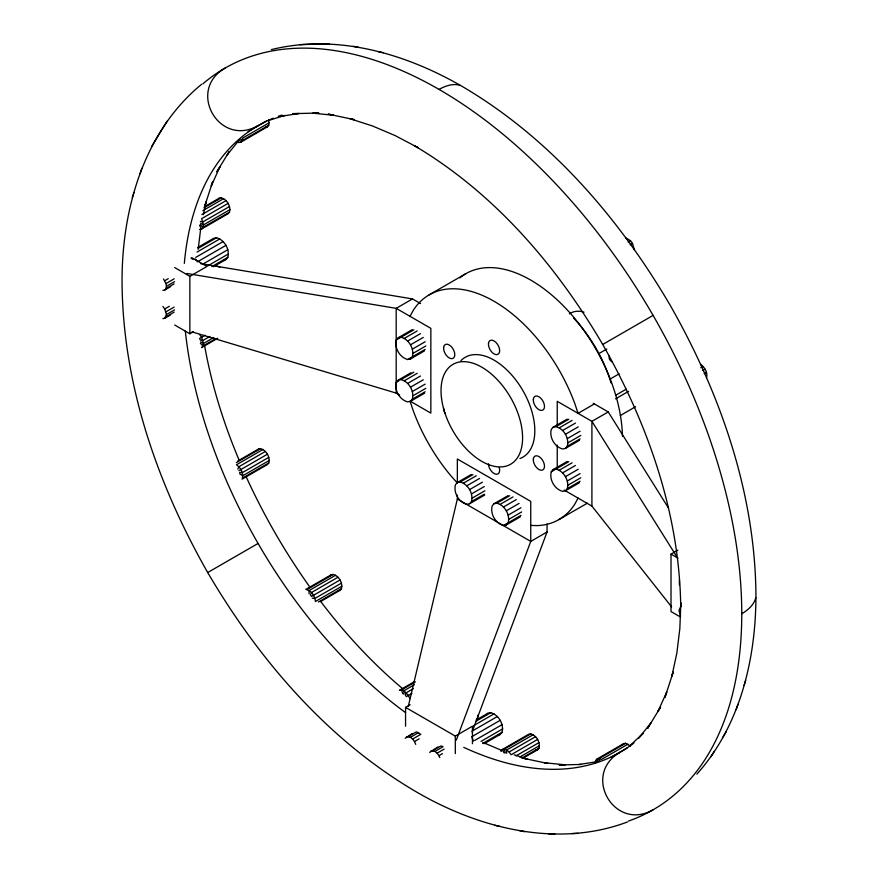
<?xml version="1.0" encoding="UTF-8"?>
<svg xmlns="http://www.w3.org/2000/svg" width="878" height="878" viewBox="0 0 878 878"><rect width="100%" height="100%" fill="white"/><g stroke="black" fill="none" stroke-linecap="round" stroke-linejoin="round"><path stroke-width="1.32" d="M696.858 774.155C740.604 725.239 756.21 657.787 755.925 593.594C754.795 491.921 720.147 393.146 670.298 305.456C619.286 218.446 551.066 139.053 463.584 87.24C406.448 53.788 337.185 33.353 271.368 49.607M198.165 249.374L200.689 228.741M162.891 290.388L164.746 290.025L165.975 288.599L166.414 286.327L165.975 283.561L163.506 279.039M162.891 318.637L164.746 318.275L166.414 314.587L164.746 308.957L162.891 306.455M199.58 229.388L201.633 228.993L228.137 213.683L229.498 212.114C231.079 206.297 227.062 199.35 221.245 197.802L219.193 198.208L205.364 206.187M213.398 266.758L225.953 259.515L227.83 257.353C229.992 249.385 224.494 239.859 216.515 237.74L213.705 238.289L197.715 247.519M236.456 141.676L238.882 142.521L240.934 142.115L267.439 126.816L268.8 125.236L268.8 119.649M242.087 479.158L267.439 464.528L268.8 462.947C270.38 457.142 266.363 450.184 260.546 448.647L258.494 449.042L237.751 461.016M320.459 601.617L340.049 590.301L341.421 588.732C343.002 582.915 338.985 575.968 333.168 574.421L331.116 574.827L305.764 589.456M412.199 329.678L398.217 337.756L396.34 339.918C394.178 347.875 399.677 357.412 407.655 359.519L410.465 358.981L424.447 350.904M411.025 372.733L398.217 380.13L396.34 382.292C394.178 390.249 399.677 399.786 407.655 401.894L410.465 401.356L424.447 393.278M410.465 358.981L412.342 356.819C414.504 348.851 409.005 339.314 401.026 337.207L398.217 337.756M410.465 401.356L412.342 399.194C414.504 391.226 409.005 381.7 401.026 379.581L398.217 380.13M469.587 503.763L471.475 501.601C473.626 493.634 468.128 484.107 460.149 481.989L457.339 482.538L455.462 484.7C453.3 492.657 458.81 502.194 466.778 504.301L469.587 503.763L484.733 495.016M506.288 524.945L508.164 522.783C510.327 514.826 504.828 505.289 496.849 503.182L494.04 503.72L492.163 505.882C490.001 513.849 495.499 523.376 503.478 525.494L506.288 524.945L520.27 516.879M478.247 714.736L477.588 718.182L476.337 719.631M567.144 461.51L553.162 469.587L551.285 471.749C549.123 479.706 554.633 489.244 562.6 491.362L565.421 490.813L579.392 482.735M484.195 743.699L500.175 734.469L502.051 732.307C504.213 724.35 498.704 714.813 490.736 712.706L487.916 713.243L476.502 719.839M565.421 448.438L567.298 446.276C569.449 438.309 563.95 428.782 555.972 426.664L553.162 427.213L551.285 429.375C549.123 437.332 554.633 446.869 562.6 448.976L565.421 448.438L579.392 440.361M565.421 490.813L567.298 488.651C569.449 480.683 563.95 471.157 555.972 469.039L553.162 469.587M522.651 758.405L537.632 749.757L539.004 748.177C540.574 742.371 536.568 735.413 530.74 733.876L528.699 734.271L502.194 749.582L500.822 751.151L503.127 749.823M595.218 763.07L595.701 760.557L597.073 758.976L623.578 743.677L625.63 743.271L630.459 746.07M706.505 377.946C707.986 372.81 704.869 367.344 700.666 364.48M679.396 579.974L679.396 585.022M201.655 84.244C143.169 132.194 121.263 211.225 122.075 284.406C123.205 386.079 157.853 484.854 207.702 572.544C258.714 659.554 326.934 738.947 414.416 790.76C477.412 828.053 556.751 848.598 627.55 821.929M203.367 214.649L206.121 201.885L204.453 206.978L212.608 181.878M408.27 706.461L457.35 499.033L457.35 495.027M673.141 672.263L664.986 697.373L666.731 692.051L658.05 711.224L660.574 707.108M132.282 197.627L133.95 192.545M140.052 173.679L141.786 168.356M212.663 181.691L211.269 185.949L219.95 166.776L216.8 171.912L229.015 151.894M673.13 672.296L671.879 676.115L676.839 653.133L679.835 628.626L680.834 602.758L680.713 606.928C679.682 514.321 648.118 424.348 602.714 344.472C556.246 265.222 494.116 192.897 414.416 145.704L418.093 147.691L395.199 135.618L372.47 125.96L350.092 118.76L354.021 119.595L328.24 114.107L333.717 115.259L312.777 113.185L318.802 113.032L292.67 113.657L298.86 113.503L279.906 116.5M736.214 709.644L737.948 704.321M744.05 685.455L745.718 680.373M755.793 597.764C753.972 605.019 747.891 610.067 741.756 613.799M456.275 740.132L530.751 541.408L530.751 501.382L457.35 459.007L457.35 483.043L450.798 475.678A129.746 74.915 60 0 1 413.132 410.443L410.037 401.092L430.846 413.11L430.846 328.35L396.187 308.343L186.849 273.475M472.101 731.989L547.06 531.991L547.06 523.99M237.784 469.148L238.882 466.734L265.386 451.435M410.037 316.343L413.132 310.56A129.746 74.915 60 0 1 494.051 301.275A129.746 74.915 60 0 1 574.958 403.99L578.053 413.351L594.373 403.924M578.053 498.1L574.958 503.873A129.746 74.915 60 0 1 537.292 525.615L530.751 525.417M167.039 121.274L151.762 146.308M660.508 707.218L647.591 728.4L650.817 723.11L638.745 738.036L643.201 733.317L629.581 745.938M229.125 151.718L227.182 154.89L239.255 139.964M710.96 756.726L714.198 751.436M723.088 736.829L726.238 731.692M217.821 199.778L219.193 198.208M257.122 450.623L258.494 449.042M329.744 576.396L331.116 574.827M405.186 738.299L412.243 733.514M429.649 752.424L437.881 746.969M486.039 715.405L487.916 713.243M680.637 606.808L678.968 610.506L680.637 616.126M622.206 745.246L623.578 743.677M224.911 68.199C186.323 90.544 219.423 147.877 258.077 125.631M619.923 752.369C581.335 774.714 614.435 832.059 653.089 809.801M248.057 131.634L266.495 120.988M269.283 122.722L242.778 138.033L242.295 140.546L240.934 142.115L239.584 139.789M268.8 125.236L242.295 140.546L240.539 138.691M203.959 207.79L221.245 197.802M202.917 210.621L223.66 198.647M201.885 214.572L226.085 200.601M228.137 203.367L201.633 218.666L203.476 224.9L202.994 227.413L201.633 228.993L199.613 225.492L200.36 224.625L202.994 227.413L229.498 212.114M229.498 206.528L202.994 221.827L200.36 221.563M229.981 209.59L203.476 224.9L200.623 223.253M198.241 248.287L216.515 237.74M196.99 252.074L219.829 238.893M195.739 257.397L223.144 241.571M164.746 280.708L168.236 278.688M197.418 261.842L225.953 245.368M165.975 283.561L174.129 278.853M202.719 264.19L227.83 249.692M166.414 286.327L174.568 281.618M165.975 288.599L174.129 283.89M164.746 290.025L170.562 286.667M207.943 265.771L228.499 253.907M174.7 267.57L189.857 276.329L206.988 266.44L191.821 257.682M211.85 266.583L227.83 257.353M164.746 308.957L169.399 306.268M165.975 311.811L174.129 307.102M166.414 314.587L174.568 309.879M165.975 316.859L174.129 312.151M164.746 318.275L170.562 314.917M174.7 325.014L189.857 333.772L193.281 331.796M205.09 335.253L199.613 338.425L200.36 340.148L202.994 340.412L209.908 336.417M213.848 337.492L203.476 343.485L202.994 345.998L201.633 347.578L217.766 338.26M215.67 338.678L202.994 345.998L200.36 343.21M420.584 303.59L412.495 298.926L396.187 308.343L396.187 393.092L399.655 395.1M429.177 294.854L465.867 273.662M396.34 339.918L413.845 329.81M404.341 338.359L417.16 330.962M407.655 341.037L420.474 333.64M410.465 344.824L423.284 337.426M412.342 349.159L425.161 341.761M413 353.362L425.819 345.965M407.655 359.519L411.156 357.5M412.342 356.819L425.161 349.411M236.347 462.618L260.546 448.647M262.961 449.481L236.456 464.791C240.66 467.656 243.788 473.121 242.295 478.247L268.8 462.947M628.154 241.988L630.459 240.649L632.511 243.415L634.366 249.648M238.915 470.674L267.439 454.2M630.206 244.753L632.511 243.415M396.34 382.292L398.667 380.942M401.026 379.581L413.845 372.184M268.8 457.361L242.295 472.66L239.661 472.397L239.924 474.087L242.778 475.733L269.283 460.434M404.341 380.734L417.16 373.337M407.655 383.412L420.474 376.014M410.465 387.198L423.284 379.801M412.342 391.533L425.161 384.136M413 395.748L425.819 388.339M412.342 399.194L425.161 391.797M207.702 572.544L258.077 543.46M602.714 344.472L653.089 315.4A428.168 247.201 60 0 1 628.505 821.051M598.544 353.812L606.808 349.038M609.672 379.307L619.111 373.852M457.339 482.538L471.321 474.46M553.162 427.213L567.144 419.135M460.149 481.989L472.968 474.592M555.972 426.664L568.79 419.267M463.463 483.141L476.282 475.744M559.286 427.816L572.105 420.419M615.566 395.352L626.19 389.206M615.566 398.853L628.549 391.358M466.778 485.819L479.597 478.422M562.6 430.494L575.419 423.097M469.587 489.606L482.406 482.209M565.421 434.281L578.229 426.884M668.454 507.967L608.224 411.925L591.915 421.341L557.245 401.334L557.245 425.94M471.475 493.941L484.283 486.544M567.298 438.616L580.106 431.219M333.168 574.421L306.663 589.731C311.844 591.004 315.026 596.447 315.4 601.518L341.904 586.208M335.583 575.266L309.078 590.565L309.078 593.857M472.134 498.155L484.941 490.747M567.956 442.83L580.764 435.422M338.008 577.219L311.503 592.518L310.406 594.933L311.525 596.447L340.049 579.985M700.776 367.761L703.08 366.433M471.475 501.601L484.283 494.204M567.298 446.276L580.106 438.879M620.296 415.546L635.639 406.69M702.828 370.527L705.133 369.199M341.421 583.146L314.917 598.445L312.283 598.181M704.2 373.688L706.505 372.36M318.374 602.034L341.421 588.732M494.04 503.72L508.022 495.653M496.849 503.182L509.668 495.774M551.285 471.749L554.775 469.73M555.972 469.039L568.79 461.641M500.164 504.334L512.982 496.926M559.286 470.191L572.105 462.794M503.478 507.001L516.297 499.604M562.6 472.869L575.419 465.472M506.288 510.798L519.107 503.401M565.421 476.666L578.229 469.258M508.164 515.123L520.983 507.725M567.298 480.99L580.106 473.593M508.834 519.337L521.642 511.94M567.956 485.205L580.764 477.797M503.478 525.494L506.979 523.475M508.164 522.783L520.983 515.386M567.298 488.651L580.106 481.254M558.924 519.578L587.338 503.182M547.06 531.991L530.751 541.408L457.35 499.033M414.471 681.635L399.49 690.284L401.542 689.889L415.371 681.899M414.328 684.741L403.957 690.723L401.542 689.889L402.64 693.565L403.957 694.026L403.957 690.723L408.435 695.442L409.796 698.603M413.297 688.692L406.382 692.676L405.285 695.091L406.415 696.605L411.892 693.444M405.559 726.227L405.559 707.383L410.136 704.738M680.34 616.949L671.011 611.56L671.011 554.117L677.86 550.166M408.27 736.521L416.424 731.813L420.792 734.337L412.638 739.046L410.454 737.279L406.415 736.872M410.454 737.279L418.608 732.57M412.638 739.046L414.493 741.537L419.157 738.848M475.887 721.266L490.736 712.706M405.559 707.383L455.309 736.104L472.441 726.216L472.441 743.721M473.494 725.722L494.051 713.858M432.733 750.646L440.888 745.938L443.083 746.695L434.917 751.403L430.889 750.997M472.243 731.034L497.365 716.525M434.917 751.403L437.112 753.17L444.092 749.132M437.112 753.17L438.956 755.662L442.457 753.642M471.629 736.796L500.175 720.322M474.647 740.472L502.051 724.657M481.023 741.383L502.71 728.861M482.648 743.512L502.051 732.307M530.74 733.876L504.246 749.175L502.194 749.582L504.213 753.072M533.165 734.721L506.661 750.021L504.246 749.175L505.333 752.852M506.661 753.313L506.661 750.021L509.075 751.974L535.58 736.664M537.632 739.43L511.128 754.74L509.075 751.974M515.957 755.903L539.004 742.59M519.897 756.979L539.487 745.663M521.719 758.164L539.004 748.177M595.701 760.557L625.63 743.271M628.044 744.116L601.54 759.415L599.125 758.581L597.073 758.976L598.412 761.303M610.868 757.374L627.002 748.067M439 89.402C445.289 85.956 452.708 83.212 459.907 85.265M268.47 120.484L284.944 115.391M265.386 127.211L267.439 126.816M224.088 259.877L225.953 259.515M214.638 266.352L216.515 265.99L219.829 267.142M338.008 590.696L340.049 590.301M498.298 734.831L500.175 734.469M535.58 750.152L537.632 749.757M579.14 764.497L598.094 761.5M329.14 43.9L299.826 44.613M548.86 834.1L554.885 833.946M571.984 833.551L578.174 833.387M581.313 764.442L559.198 764.968L565.223 764.815L544.283 762.741L547.576 763.432M200.458 263.609L412.495 298.926M353.23 46.282L358.707 47.434M378.089 51.582L383.324 52.691M494.676 825.309L499.911 826.417M519.293 830.566L524.77 831.718M547.192 763.344L522.673 758.131L527.908 759.24L514.234 754.839M581.455 311.481L584.035 312.184M192.008 331.884L396.187 393.092M625.63 237.861L630.459 240.649M482.801 742.382L501.942 750.514M593.199 403.254L608.224 411.925M191.02 258.165L193.379 259.526M564.181 490.089L591.915 506.09L671.604 606.885M671.011 554.117L678.014 558.156M200.623 341.838L203.476 343.485L201.633 337.251L199.58 334.485M402.903 688.901C372.206 663.066 344.802 633.367 320.635 601.364M573.575 317.979C590.784 336.45 603.702 358.828 611.099 382.962M195.311 258.999L196.716 260.898M310.077 587.382C285.24 552.558 263.773 515.386 246.038 476.469M676.082 555.565L591.915 421.341L591.915 506.09M472.101 737.882L473.505 741.131M438.956 755.662L439.779 757.56M414.493 741.537L415.733 744.39M239.211 460.324C223.583 423.405 211.554 384.805 204.541 345.306M599.125 758.581L599.85 761.028M557.245 445.08L557.245 466.942M455.309 736.104L455.309 753.609M189.857 276.329L189.857 333.772M459.831 277.876A129.746 74.915 60 0 1 560.592 303.086A129.746 74.915 60 0 1 622.458 436.388M445.234 413.516A7.924 4.577 60 0 1 443.599 407.985M499.231 467.524A7.924 4.577 60 0 1 495.137 473.999A7.924 4.577 60 0 1 488.442 463.782M569.361 313.852A43.461 25.089 60 0 1 581.445 311.481M612.295 362.021A10.953 6.322 0 0 1 609.464 355.908M633.982 742.887A361.857 208.92 60 0 1 463.771 747.365M405.603 712.64A361.857 208.92 60 0 1 185.324 331.105M184.336 263.367A361.857 208.92 60 0 1 273.31 118.201M278.227 116.335A361.857 208.92 60 0 1 281.97 115.073M202.884 83.849A428.168 247.201 60 0 1 653.089 315.4M460.906 360.66A57.663 33.298 60 0 1 521.916 388.943A57.663 33.298 60 0 1 519.919 458.546M533.341 399.161A7.924 4.577 60 0 0 541.046 410.432A7.924 4.577 60 0 0 542.308 400.05A7.924 4.577 60 0 0 533.341 399.161M488.486 343.364A7.924 4.577 60 0 0 496.191 354.646A7.924 4.577 60 0 0 497.464 344.253A7.924 4.577 60 0 0 488.486 343.364M443.642 347.37A7.924 4.577 60 0 0 451.347 358.652A7.924 4.577 60 0 0 452.609 348.259A7.924 4.577 60 0 0 443.642 347.37M533.341 458.953A7.924 4.577 60 0 0 541.046 470.235A7.924 4.577 60 0 0 542.308 459.842A7.924 4.577 60 0 0 533.341 458.953M441.579 398.722A57.663 33.298 60 0 0 507.682 465.614A57.663 33.298 60 0 0 496.18 378.506A57.663 33.298 60 0 0 441.579 398.722"/></g></svg>
